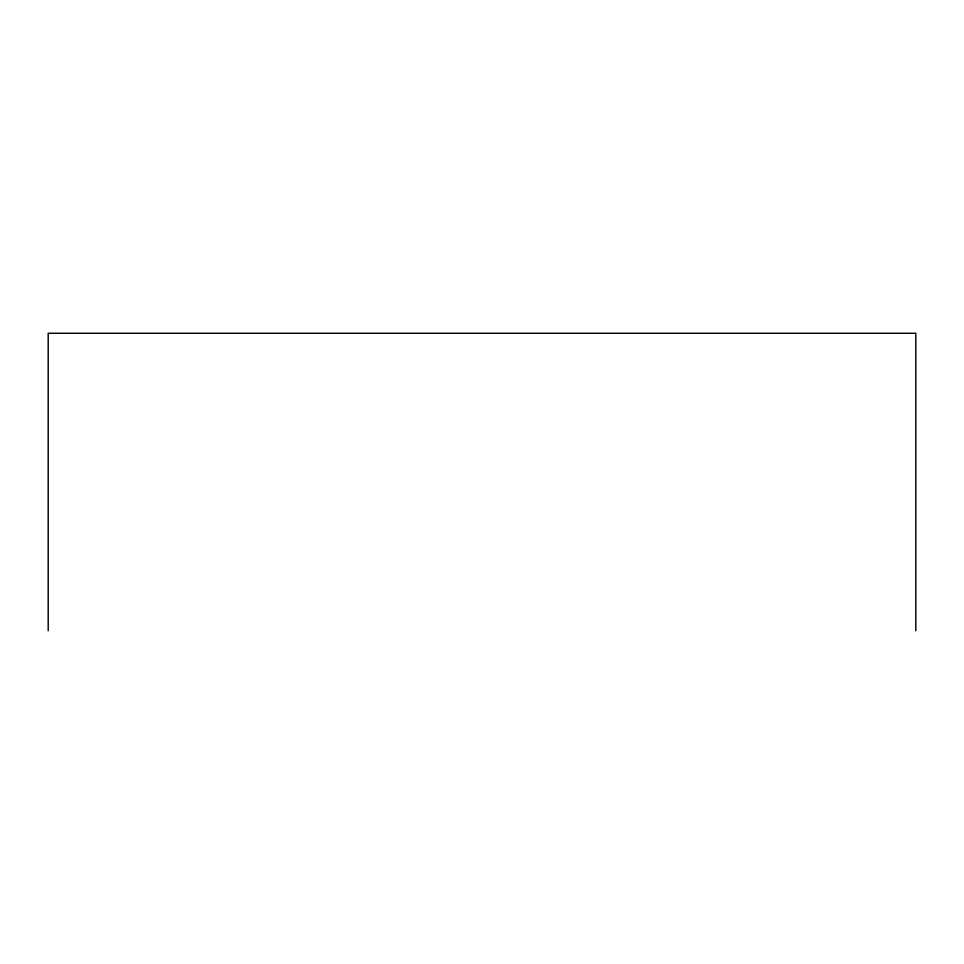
<?xml version="1.0" encoding="UTF-8"?>
<svg xmlns="http://www.w3.org/2000/svg" width="964" height="964" viewBox="0 0 964 964"><rect width="100%" height="100%" fill="white"/><g stroke="black" fill="none" stroke-linecap="round" stroke-linejoin="round"><path stroke-width="1.45" d="M915.8 630.733L915.8 333.267L48.2 333.267L48.2 630.733"/></g></svg>
